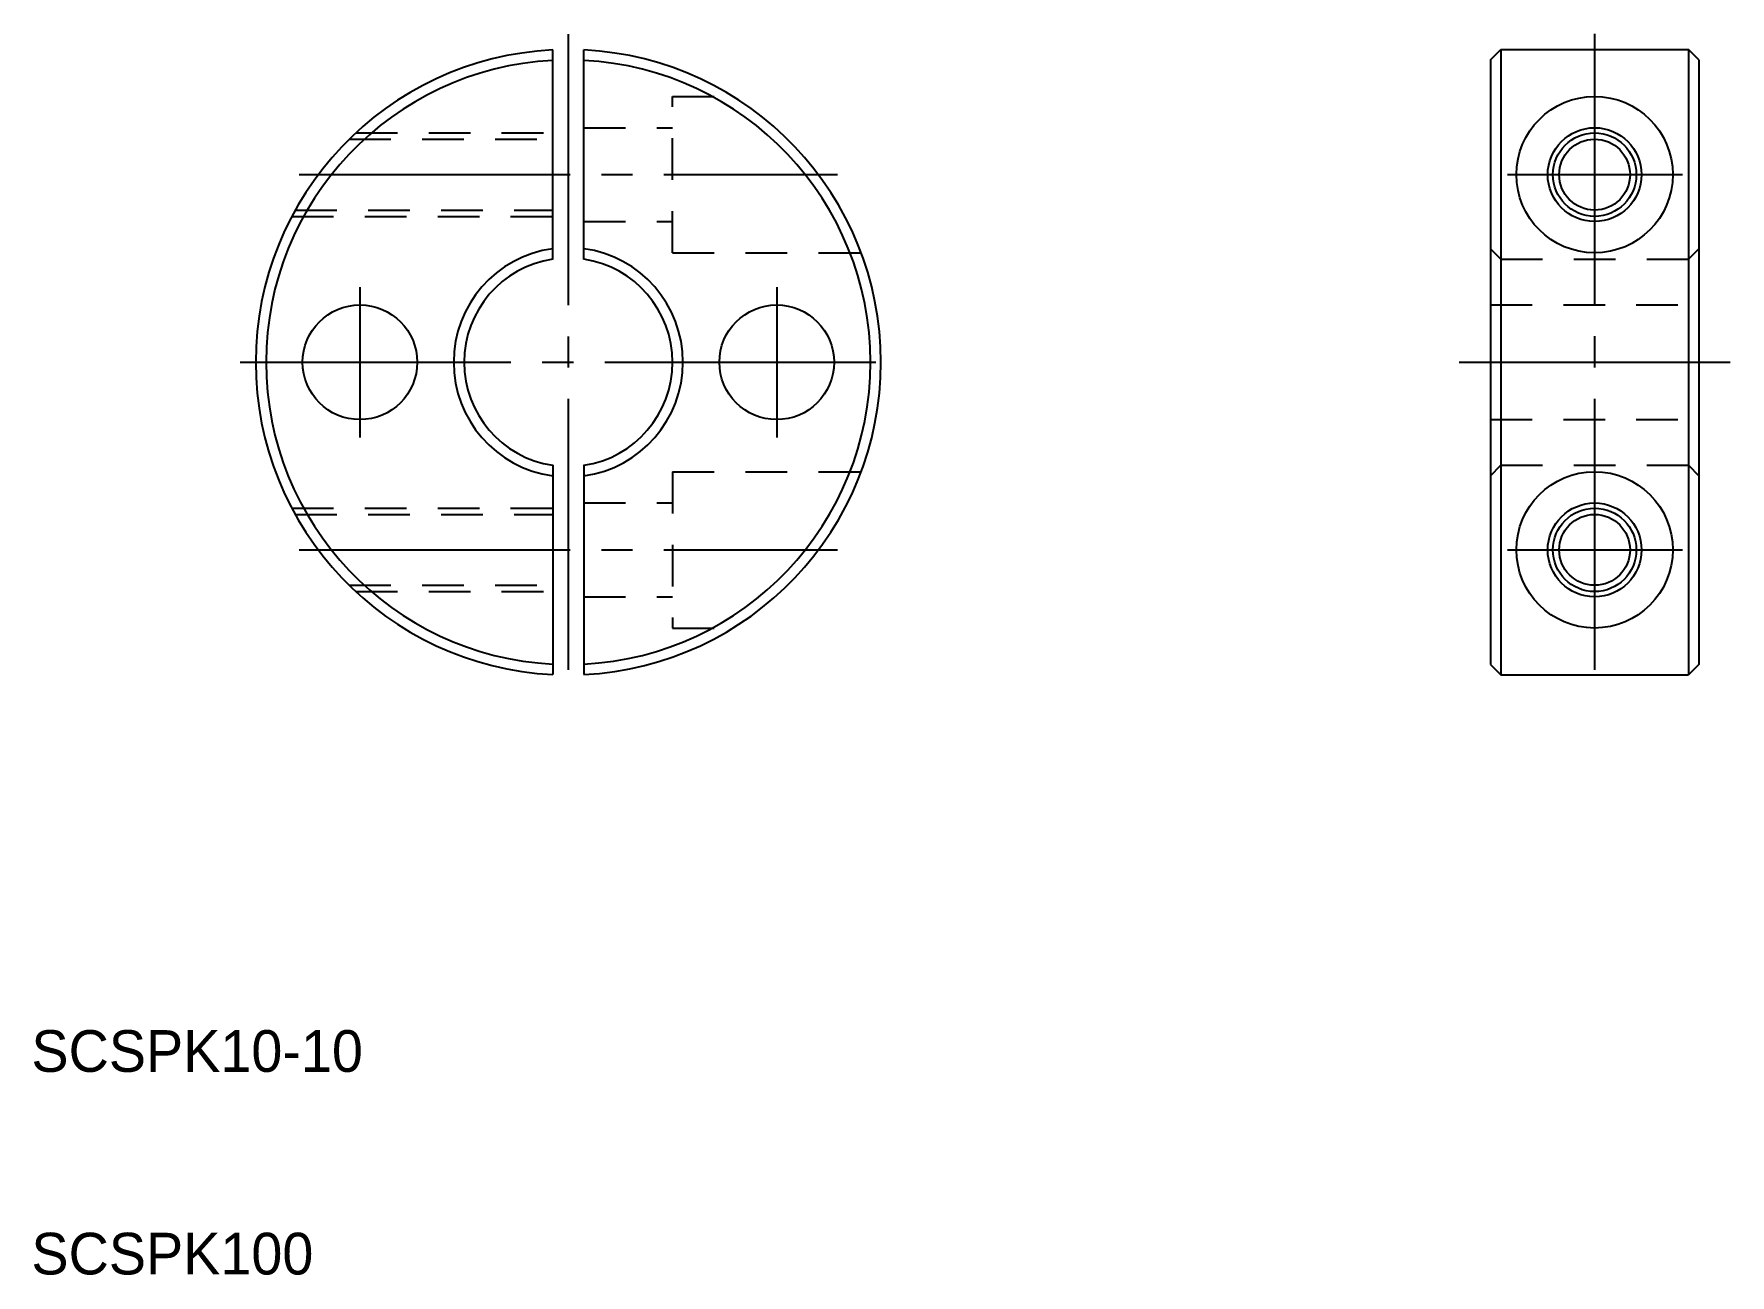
# Model space of a CAD drawing. Extents: x 83.1 to 164.4, y 167.9 to 227.5.
import ezdxf

# ---------------------------------------------------------------- set-up
doc = ezdxf.new("R2010")
doc.units = 0
doc.linetypes.add('CENTER', pattern=[17.5, 13, -1.5, 1.5, -1.5])
doc.linetypes.add('DASHED', pattern=[3.5, 2, -1.5])
doc.layers.get('0').update_dxf_attribs({"linetype": 'CONTINUOUS'})
doc.layers.add('CENTER', color=1, linetype='CENTER')

msp = doc.modelspace()

# ---------------------------------------------------------------- linework, layer by layer
at = {"color": 7, "linetype": 'CONTINUOUS'}
for p, q in [((107.948, 216.652), (107.948, 226.689)), ((109.448, 216.652), (109.448, 226.689)), ((152.943, 226.208), (153.443, 226.708)), ((153.443, 226.708), (153.443, 196.708)), ((153.443, 226.708), (162.443, 226.708)), ((162.443, 226.708), (162.443, 196.708)), ((162.943, 226.208), (162.443, 226.708)), ((152.943, 226.208), (152.943, 197.208)), ((162.943, 226.208), (162.943, 197.208)), ((107.948, 206.765), (107.948, 196.727)), ((109.448, 206.765), (109.448, 196.727)), ((152.943, 197.208), (153.443, 196.708)), ((162.943, 197.208), (162.443, 196.708)), ((153.443, 196.708), (162.443, 196.708))]:
    msp.add_line(p, q, dxfattribs=at)
at = {"color": 3, "linetype": 'DASHED'}
for p, q in [((113.698, 216.958), (113.698, 224.458)), ((113.698, 224.458), (116.6, 224.458)), ((98.186, 222.408), (107.948, 222.408)), ((98.5, 222.708), (107.948, 222.708)), ((109.448, 222.958), (113.698, 222.958)), ((95.594, 219.008), (107.948, 219.008)), ((95.431, 218.708), (107.948, 218.708)), ((109.448, 218.458), (113.698, 218.458)), ((113.698, 216.958), (122.749, 216.958)), ((152.943, 217.152), (153.443, 216.652)), ((153.443, 216.652), (162.443, 216.652)), ((162.443, 216.652), (162.943, 217.152)), ((152.943, 214.458), (162.943, 214.458)), ((152.943, 208.958), (162.943, 208.958)), ((152.943, 206.265), (153.443, 206.765)), ((153.443, 206.765), (162.443, 206.765)), ((162.443, 206.765), (162.943, 206.265)), ((113.698, 206.458), (122.749, 206.458)), ((113.698, 206.458), (113.698, 198.958)), ((95.431, 204.708), (107.948, 204.708)), ((95.594, 204.408), (107.948, 204.408)), ((109.448, 204.958), (113.698, 204.958)), ((98.186, 201.008), (107.948, 201.008)), ((98.5, 200.708), (107.948, 200.708)), ((109.448, 200.458), (113.698, 200.458)), ((113.698, 198.958), (116.6, 198.958))]:
    msp.add_line(p, q, dxfattribs=at)
for p, q in [((155.693, 196.708), (155.693, 196.708)), ((157.943, 196.708), (157.943, 196.708))]:
    msp.add_line(p, q)
for centre, radius in [((157.943, 220.708), 3.75), ((157.943, 220.708), 1.7), ((98.698, 211.708), 2.75), ((118.698, 211.708), 2.75), ((157.943, 202.708), 3.75), ((157.943, 202.708), 1.7)]:
    msp.add_circle(centre, radius)
at = {"color": 7, "linetype": 'CONTINUOUS'}
for centre in [(157.943, 220.708), (157.943, 202.708)]:
    msp.add_circle(centre, 2.25, dxfattribs=at)
at = {"color": 3, "linetype": 'CONTINUOUS'}
for centre in [(157.943, 220.708), (157.943, 202.708)]:
    msp.add_circle(centre, 2, dxfattribs=at)
at = {"color": 7, "linetype": 'CONTINUOUS'}
for radius, start, end in [(15, 92.86598, 267.13403), (15, 272.86599, 87.13401), (14.5, 92.9649, 267.0351), (14.5, 272.9649, 87.0351), (5.5, 97.83748, 262.16252), (5, 98.62693, 261.37306), (5.5, 277.83748, 82.16252), (5, 278.62693, 81.37307)]:
    msp.add_arc((108.698, 211.708), radius, start, end, dxfattribs=at)
at = {"layer": 'CENTER', "color": 1, "linetype": 'CENTER'}
for p, q in [((108.698, 227.449), (108.698, 195.967)), ((157.943, 227.458), (157.943, 195.958)), ((95.783, 220.708), (121.613, 220.708)), ((153.755, 220.708), (162.164, 220.708)), ((98.698, 215.318), (98.698, 208.099)), ((118.698, 215.318), (118.698, 208.099)), ((92.948, 211.708), (124.448, 211.708)), ((151.443, 211.708), (164.443, 211.708)), ((95.783, 202.708), (121.613, 202.708)), ((153.755, 202.708), (162.164, 202.708))]:
    msp.add_line(p, q, dxfattribs=at)

# ---------------------------------------------------------------- texts
for s, p in [('SCSPK10-10', (82.936, 177.67)), ('SCSPK100', (82.936, 167.95))]:
    msp.add_text(s, height=2).set_placement(p)

doc.saveas('drawing.dxf')
